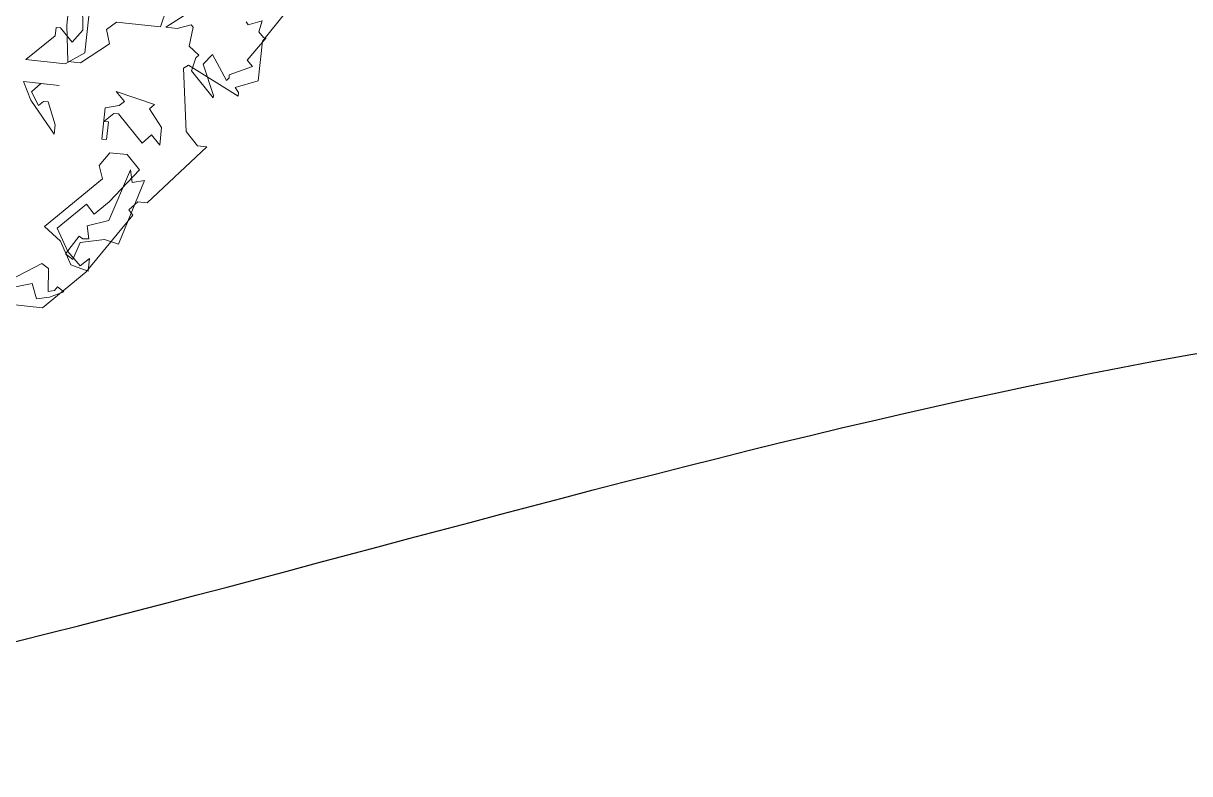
# Model space of a CAD drawing. Header units: metres. Extents: x 329311 to 330425, y 7396637 to 7397287.
# Drawn here: x 329862.902 to 329864.389, y 7397068.101 to 7397069.058 of the extents above; entities that cross this region are included whole.
import ezdxf

# ---------------------------------------------------------------- set-up
doc = ezdxf.new("R2010")
doc.units = ezdxf.units.M
doc.linetypes.add('CACHE2', pattern=[4.7625, 3.175, -1.5875])
doc.layers.get('0').update_dxf_attribs({"lineweight": 18})
doc.layers.add('ARBRE', color=251, linetype='Continuous', lineweight=13)
doc.layers.add('AXES+POTEAUX', color=6, linetype='CACHE2', lineweight=13)
doc.layers.add('VEGETAIS', color=3, linetype='Continuous')

# ---------------------------------------------------------------- blocks, each defined once
blk = doc.blocks.new('WMF26', base_point=(0, 0.0008))
at = {"color": 85}
blk.add_lwpolyline([(12.9837, -8.0792), (12.6708, -8.5666), (12.6708, -8.8803), (12.4963, -8.9527), (12.5251, -8.989), (12.5251, -9.0178), (12.111, -8.8144), (12.0739, -8.8441), (12.1472, -9.3381), (12.2485, -9.4401), (12.3209, -9.4401), (11.8994, -9.9284), (11.8269, -9.9284), (11.7611, -10.0008), (11.7973, -10.037), (11.477, -10.5245), (11.165, -10.8381), (10.75, -10.8381)], dxfattribs=at)
at = {"color": 63}
blk.add_lwpolyline([(11.962, -8.0792), (11.859, -8.5378), (11.5108, -8.5378), (11.4375, -8.6028), (11.4737, -8.7132), (11.263, -8.8869), (11.1609, -8.8869), (11.1246, -8.6028), (11.1246, -8.5016)], dxfattribs=at)
at = {"color": 106}
for points in [[(11.2885, -8.2439), (11.2885, -8.8037), (11.1428, -8.9058), (10.8299, -8.9058), (11.0415, -8.695), (11.0415, -8.6292), (11.0777, -8.6292), (11.179, -8.7313), (11.2523, -8.6292), (11.179, -7.996), (11.4927, -8.0323), (11.2885, -8.2439), (11.2885, -8.2439)], [(12.5284, -8.4291), (12.5457, -8.4513), (12.6527, -8.4069), (12.6354, -8.4966), (12.675, -8.5361), (12.698, -8.5361), (12.5679, -8.7288), (12.6132, -8.7733), (12.4387, -8.8581), (12.4387, -8.8811), (12.4214, -8.9033), (12.2913, -8.7115), (12.2238, -8.7963), (12.3308, -9.0326), (12.3308, -9.0507), (12.139, -8.8581), (12.1612, -8.751), (12.1843, -8.7288), (12.0995, -8.6662), (12.1167, -8.5139), (12.0995, -8.4966), (11.9924, -8.5361), (11.9019, -8.5361), (12.1167, -8.3665)], [(10.9682, -9.0804), (10.9024, -9.1528), (10.9682, -9.2549), (11.0044, -9.2187), (11.0415, -9.2187), (11.1139, -9.3932), (11.1139, -9.4665), (10.9024, -9.2187), (10.8299, -9.0804), (11.1139, -9.0804), (10.9682, -9.0804), (10.9682, -9.0804)], [(11.8409, -9.1899), (11.9513, -9.3273), (11.9513, -9.4665), (11.8772, -9.3932), (11.8121, -9.4665), (11.6013, -9.2549), (11.5651, -9.2549), (11.4927, -9.3273), (11.5289, -9.3273), (11.5289, -9.4665), (11.4927, -9.4665), (11.4927, -9.2187), (11.6013, -9.1899), (11.6376, -9.1528), (11.5651, -9.0804), (11.8772, -9.1528), (11.8409, -9.1899), (11.8409, -9.1899)], [(11.8121, -9.6773), (11.6013, -9.9539), (11.4927, -10.0626), (11.426, -9.9901), (11.216, -10.2009), (11.3173, -10.3763), (11.426, -10.4775), (11.4927, -10.4125), (11.4927, -10.5137), (11.3535, -10.4775), (11.2523, -10.3022), (11.1139, -10.2009), (11.5289, -9.7785), (11.4927, -9.6773), (11.5651, -9.5678), (11.7034, -9.5678), (11.8121, -9.6773), (11.8121, -9.6773)], [(11.3939, -10.2462), (11.4252, -10.2659), (11.4713, -10.2602), (11.4474, -10.1597), (11.6137, -10.0996), (11.7421, -9.6838), (11.766, -9.7835), (11.8599, -9.7563), (11.7084, -10.2783), (11.5964, -10.2519), (11.4062, -10.2964), (11.3642, -10.4339), (11.3025, -10.396), (11.3939, -10.2462), (11.3939, -10.2462)], [(11.1798, -10.5245), (11.1963, -10.7056), (11.2465, -10.6941), (11.2654, -10.6628), (11.3206, -10.6973), (11.2119, -10.75), (11.1123, -10.7739), (11.0637, -10.6578), (10.7039, -10.7698), (11.1246, -10.4907), (11.1798, -10.5245), (11.1798, -10.5245)]]:
    blk.add_lwpolyline(points, dxfattribs=at)
blk = doc.blocks.new('T2_02')
at = {"xscale": 0.3499999999999943, "yscale": 0.3499999999999943, "zscale": 0.3499999999999943}
blk.add_blockref('WMF26', (-2.2399, 1.997), dxfattribs=at)

msp = doc.modelspace()

# ---------------------------------------------------------------- hatches: boundary and pattern name
at = {"layer": 'AXES+POTEAUX'}
h = msp.add_hatch(dxfattribs=at)
h.set_pattern_fill('ANGLE', color=253, scale=0.025)
h.set_pattern_definition([(341.96263, (329827.33868, 7397103.38185), (0.0540704, 0.166043), [0.127, -0.047625]), (71.96263, (329827.33868, 7397103.38185), (-0.166043, 0.0540704), [0.127, -0.047625])])
edge = h.paths.add_edge_path()
edge.add_line((329864.6101, 7397055.789), (329863.0958, 7397056.2835))
edge.add_line((329851.7905, 7397059.9755), (329866.8648, 7397055.0527))
edge.add_line((329866.8648, 7397055.0527), (329867.1479, 7397055.9329))
edge.add_line((329867.1479, 7397055.9329), (329869.7329, 7397055.1151))
edge.add_line((329869.7329, 7397055.1151), (329869.4458, 7397054.2078))
edge.add_line((329869.4458, 7397054.2078), (329875.7012, 7397052.1708))
edge.add_line((329869.7584, 7397056.6696), (329868.2202, 7397057.1705))
edge.add_line((329866.0549, 7397057.8756), (329865.595, 7397056.5726))
edge.add_line((329865.595, 7397056.5726), (329853.0544, 7397060.6563))
edge.add_line((329855.5761, 7397058.7392), (329854.0448, 7397059.2393))
edge.add_line((329852.086, 7397060.9095), (329851.7905, 7397059.9755))
edge.add_line((329853.0544, 7397060.6563), (329853.4822, 7397061.9701))
edge.add_line((329853.4822, 7397061.9701), (329834.9823, 7397067.9654))
edge.add_line((329849.5049, 7397061.7398), (329852.086, 7397060.9095))
edge.add_line((329836.4817, 7397067.4771), (329851.7655, 7397062.5291))
edge.add_line((329833.9603, 7397065.8307), (329849.2254, 7397060.871))
edge.add_line((329849.2254, 7397060.871), (329849.5049, 7397061.7398))
edge.add_line((329846.9264, 7397061.6178), (329836.4103, 7397065.0347))
edge.add_line((329833.6802, 7397064.9687), (329833.9603, 7397065.8307))
edge.add_line((329830.5295, 7397065.9947), (329833.6802, 7397064.9687))
edge.add_line((329834.9823, 7397067.9654), (329839.2409, 7397080.9822))
edge.add_line((329830.5299, 7397066.0701), (329827.1804, 7397067.1618))
edge.add_line((329827.1804, 7397067.1618), (329831.4617, 7397080.3091))
edge.add_line((329831.4206, 7397080.3225), (329834.8437, 7397079.2078))
edge.add_line((329875.7012, 7397052.1708), (329876.0282, 7397053.1751))
edge.add_line((329873.3747, 7397052.9284), (329871.8694, 7397053.4215))
edge.add_line((329876.0282, 7397053.1751), (329871.5188, 7397054.6435))
edge.add_line((329871.9143, 7397055.9675), (329866.0549, 7397057.8756))
edge.add_line((329871.5188, 7397054.6435), (329871.9143, 7397055.9675))
edge.add_line((329862.3505, 7397057.6291), (329860.7789, 7397058.1409))
edge.add_line((329857.8128, 7397059.1067), (329856.3115, 7397059.5956))

# ---------------------------------------------------------------- linework, layer by layer
at = {"layer": 'VEGETAIS'}
msp.add_spline([(329860.7891, 7397070.4077), (329871.9479, 7397067.9112), (329868.9982, 7397066.1601), (329865.6498, 7397068.6437), (329861.26, 7397068.3267), (329860.7891, 7397070.4077)], degree=3, dxfattribs=at)

# ---------------------------------------------------------------- block references
at = {"layer": 'ARBRE', "xscale": 0.4621142716754235, "yscale": 0.4621142716754235, "zscale": 0.4621142716754235, "rotation": 354.0121026411171}
msp.add_blockref('T2_02', (329862.2463, 7397069.6016), dxfattribs=at)

doc.saveas('drawing.dxf')
